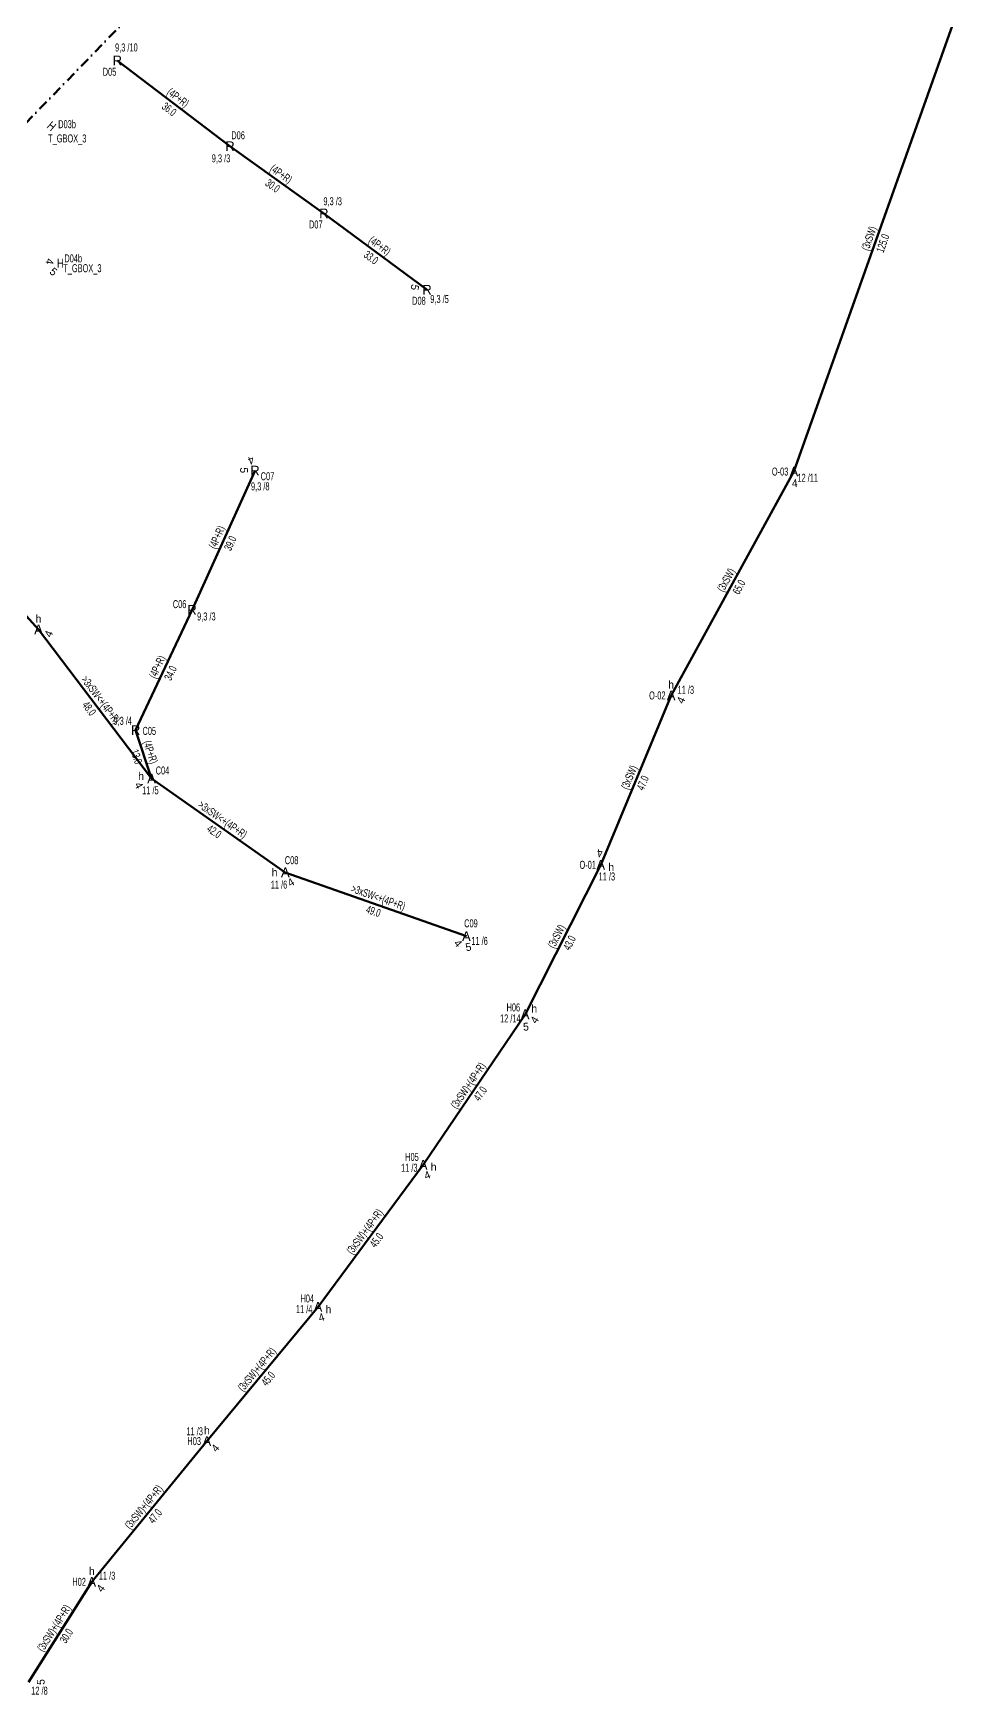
# Model space of a CAD drawing. Header units: millimetres. Extents: x 630449 to 632192, y 4074423 to 4076275.
# Drawn here: x 631759.8 to 631996.5, y 4074736.1 to 4075161.6 of the extents above; entities that cross this region are included whole.
import ezdxf
from ezdxf.enums import TextEntityAlignment as Align

# ---------------------------------------------------------------- set-up
doc = ezdxf.new("R2010")
doc.units = ezdxf.units.MM
doc.linetypes.add('DASHDOT', pattern=[5, 2.5, -1.25, 0, -1.25])
for name, color, linetype, lineweight in [('DIREK_AG_MEVCUT', 120, 'Continuous', 25), ('DIREK_BOX_MEVCUT', 5, 'Continuous', 25), ('DIREK_ENH_MEVCUT', 6, 'Continuous', 25), ('DIREK_OG_MEVCUT', 16, 'Continuous', 25), ('HAT_AG_HAVAI_MEVCUT', 126, 'Continuous', 50), ('HAT_OG_HAVAI_MEVCUT', 48, 'Continuous', 70), ('HAT_OG_HAVAI_SOKULEN', 1, 'Continuous', 70), ('HAT_OG_YERALTI_MEVCUT', 48, 'DASHDOT', 70)]:
    doc.layers.add(name, color=color, linetype=linetype, lineweight=lineweight)
doc.styles.add('Direk', font='B_CAD')
doc.styles.get("Standard").update_dxf_attribs({"font": 'Arial'})

msp = doc.modelspace()

# ---------------------------------------------------------------- linework, layer by layer
at = {"layer": 'HAT_AG_HAVAI_MEVCUT'}
for p, q in [((631810.19, 4075132.689), (631781.342, 4075154.643)), ((631834.223, 4075115.485), (631810.19, 4075132.689)), ((631860.655, 4075095.932), (631834.223, 4075115.485)), ((631800.472, 4075013.952), (631816.601, 4075049.61)), ((631786.039, 4074983.157), (631800.472, 4075013.952)), ((631790.098, 4074970.721), (631786.039, 4074983.157))]:
    msp.add_line(p, q, dxfattribs=at)
at = {"layer": 'HAT_OG_HAVAI_MEVCUT'}
for p, q in [((631996.546, 4075167.563), (631954.5965, 4075049.363388)), ((631954.5965, 4075049.363388), (631923.149, 4074992.026)), ((631905.124, 4074948.646), (631923.149, 4074992.026)), ((631885.764, 4074910.342), (631905.124, 4074948.646)), ((631885.764, 4074910.342), (631859.65, 4074871.797)), ((631859.65, 4074871.797), (631832.731, 4074835.417)), ((631832.731, 4074835.417), (631804.277, 4074801.029)), ((631804.277, 4074801.029), (631774.803, 4074764.98)), ((631774.803, 4074764.98), (631758.586, 4074739.313))]:
    msp.add_line(p, q, dxfattribs=at)
at = {"layer": 'HAT_OG_HAVAI_SOKULEN'}
for p, q in [((631729.929, 4075043.348), (631761.166, 4075008.914)), ((631761.166, 4075008.914), (631790.098, 4074970.721)), ((631790.098, 4074970.721), (631824.365, 4074946.715)), ((631824.365, 4074946.715), (631870.728, 4074930.358))]:
    msp.add_line(p, q, dxfattribs=at)
at = {"layer": 'HAT_OG_YERALTI_MEVCUT', "flags": 128}
msp.add_lwpolyline([(631696.757156, 4075077.105714), (631698.257103, 4075078.770449), (631713.51123, 4075094.599005), (631746.231303, 4075126.572281), (631789.573766, 4075171.198343), (631797.129557, 4075179.247202), (631782.691447, 4075193.213839), (631773.681441, 4075203.6163), (631776.677394, 4075211.016243), (631748.643012, 4075233.769522), (631728.724435, 4075249.943358), (631766.061464, 4075285.267252), (631810.893276, 4075328.600387), (631802.38284, 4075338.823492), (631799.338, 4075336.886)], dxfattribs=at)

# ---------------------------------------------------------------- texts
at = {"layer": 'DIREK_AG_MEVCUT', "width": 0.53}
for s, p in [('9,3 /10', (631783.665724, 4075157.997344)), ('D05', (631779.348904, 4075151.765924)), ('D06', (631812.26866, 4075135.504879)), ('9,3 /3', (631807.899935, 4075129.58674)), ('9,3 /3', (631836.489962, 4075118.600114)), ('D07', (631832.163552, 4075112.65504)), ('D08', (631858.573509, 4075093.118213)), ('9,3 /5', (631863.858791, 4075093.562005)), ('9,3 /8', (631817.9467, 4075045.575124)), ('C07', (631819.789945, 4075048.167561)), ('C06', (631797.292859, 4075015.415921)), ('9,3 /3', (631804.145641, 4075012.260373)), ('9,3 /4', (631782.732955, 4074985.520624)), ('C05', (631789.532406, 4074982.942253))]:
    msp.add_text(s, height=2.05, dxfattribs=at).set_placement(p, align=Align.MIDDLE_CENTER)
at = {"layer": 'DIREK_AG_MEVCUT', "style": 'Direk'}
for p in [(631781.342, 4075154.643), (631810.19, 4075132.689), (631834.223, 4075115.485), (631860.655, 4075095.932), (631816.601, 4075049.61), (631800.472, 4075013.952), (631786.039, 4074983.157)]:
    msp.add_text('R', height=2.5, dxfattribs=at).set_placement(p, align=Align.MIDDLE_CENTER)
at = {"layer": 'DIREK_AG_MEVCUT', "color": 32, "style": 'Direk'}
for s, rotation, p in [('5', 258.254965, (631857.556032, 4075096.542652)), ('4', 200.661579, (631815.613027, 4075052.229906)), ('5', 268.161578, (631813.802441, 4075049.699827))]:
    msp.add_text(s, height=2, rotation=rotation, dxfattribs=at).set_placement(p, align=Align.MIDDLE_CENTER)
at = {"layer": 'DIREK_BOX_MEVCUT', "style": 'Direk', "width": 0.8}
msp.add_text('H', height=2.25, rotation=320.078878, dxfattribs=at).set_placement((631764.506, 4075137.859), align=Align.MIDDLE_CENTER)
at = {"layer": 'DIREK_BOX_MEVCUT', "width": 0.53}
for s, p in [('T_GBOX_3', (631768.523157, 4075134.693156)), ('D03b', (631768.478328, 4075138.333136)), ('D04b', (631770.050025, 4075103.971881)), ('T_GBOX_3', (631772.401384, 4075101.457355))]:
    msp.add_text(s, height=2.05, dxfattribs=at).set_placement(p, align=Align.MIDDLE_CENTER)
at = {"layer": 'DIREK_BOX_MEVCUT', "color": 32, "style": 'Direk'}
for s, rotation, p in [('4', 260.74759, (631764.013429, 4075103.182195)), ('5', 320.74759, (631765.005334, 4075100.563775))]:
    msp.add_text(s, height=2, rotation=rotation, dxfattribs=at).set_placement(p, align=Align.MIDDLE_CENTER)
at = {"layer": 'DIREK_BOX_MEVCUT', "style": 'Direk', "width": 0.8}
msp.add_text('H', height=2.25, dxfattribs=at).set_placement((631766.777, 4075102.732), align=Align.MIDDLE_CENTER)
at = {"layer": 'DIREK_ENH_MEVCUT', "style": 'Direk'}
msp.add_text('A', height=2.5, dxfattribs=at).set_placement((631954.5965, 4075049.363388), align=Align.MIDDLE_CENTER)
at = {"layer": 'DIREK_ENH_MEVCUT', "width": 0.53}
for s, p in [('O-03', (631951.053282, 4075049.363548)), ('12 /11', (631958.130002, 4075047.779697))]:
    msp.add_text(s, height=2.05, dxfattribs=at).set_placement(p, align=Align.MIDDLE_CENTER)
at = {"layer": 'DIREK_ENH_MEVCUT', "color": 32, "style": 'Direk'}
msp.add_text('4', height=2, rotation=364.136131, dxfattribs=at).set_placement((631954.798454, 4075046.396982), align=Align.MIDDLE_CENTER)
at = {"layer": 'DIREK_OG_MEVCUT', "color": 40, "style": 'Direk'}
for p in [(631761.166, 4075011.677158), (631923.149, 4074994.789158), (631787.421614, 4074971.366184), (631907.809795, 4074948.068393), (631821.615, 4074946.728158), (631888.096914, 4074911.811184), (631862.34956, 4074871.28587), (631835.40346, 4074834.781733), (631804.277, 4074803.792158), (631774.803, 4074767.743158)]:
    msp.add_text('h', height=2, dxfattribs=at).set_placement(p, align=Align.MIDDLE_CENTER)
at = {"layer": 'DIREK_OG_MEVCUT', "style": 'Direk'}
for p in [(631761.166, 4075008.914), (631923.149, 4074992.026), (631790.098, 4074970.721), (631905.124, 4074948.646), (631824.365, 4074946.715), (631870.728, 4074930.358), (631885.764, 4074910.342), (631859.65, 4074871.797), (631832.731, 4074835.417), (631804.277, 4074801.029), (631774.803, 4074764.98)]:
    msp.add_text('A', height=2.5, dxfattribs=at).set_placement(p, align=Align.MIDDLE_CENTER)
at = {"layer": 'DIREK_OG_MEVCUT', "color": 32, "style": 'Direk'}
for s, rotation, p in [('4', 426.891354, (631763.761483, 4075007.806922)), ('4', 424.34662, (631925.673003, 4074990.813808)), ('4', 298.376717, (631786.863792, 4074969.009684)), ('4', 184.155073, (631904.921123, 4074951.604751)), ('4', 389.1323, (631825.783251, 4074944.150604)), ('4', 310.567011, (631868.600992, 4074928.537057)), ('5', 370.567011, (631871.241479, 4074927.605485)), ('5', 363.094519, (631885.975722, 4074907.187477)), ('4', 419.534594, (631888.177419, 4074908.922349)), ('4', 381.743411, (631860.697914, 4074869.163843)), ('4', 378.021573, (631833.603697, 4074832.730845)), ('4', 410.562268, (631806.439483, 4074799.25033)), ('4', 414.222304, (631777.074616, 4074763.343003)), ('5', 89.696531, (631761.738646, 4074739.337463))]:
    msp.add_text(s, height=2, rotation=rotation, dxfattribs=at).set_placement(p, align=Align.MIDDLE_CENTER)
at = {"layer": 'DIREK_OG_MEVCUT', "width": 0.53}
for s, p in [('O-02', (631919.616804, 4074992.02552)), ('11 /3', (631926.914793, 4074993.467926)), ('C04', (631792.910358, 4074972.804421)), ('11 /5', (631789.81795, 4074967.736124)), ('C08', (631825.966104, 4074949.827309)), ('O-01', (631901.790552, 4074948.64552)), ('11 /6', (631822.744998, 4074943.565957)), ('11 /3', (631906.69418, 4074945.661707)), ('C09', (631871.892465, 4074933.658609)), ('11 /6', (631874.108917, 4074929.165203)), ('12 /14', (631881.977342, 4074909.298638)), ('H06', (631882.747226, 4074912.116563)), ('11 /3', (631856.106018, 4074871.051115)), ('H05', (631856.793811, 4074873.819915)), ('H04', (631829.974936, 4074837.574339)), ('11 /4', (631829.191427, 4074834.856362)), ('11 /3', (631801.153258, 4074803.555296)), ('H03', (631801.028766, 4074801.043078)), ('H02', (631771.565789, 4074764.993438)), ('11 /3', (631778.717471, 4074766.573033)), ('12 /8', (631761.405947, 4074737.119809))]:
    msp.add_text(s, height=2.05, dxfattribs=at).set_placement(p, align=Align.MIDDLE_CENTER)
at = {"layer": 'HAT_AG_HAVAI_MEVCUT', "lineweight": 30, "width": 0.53}
for rotation, p in [(322.72802, (631796.280759, 4075144.342404)), (324.403055, (631822.701268, 4075124.778162)), (323.507916, (631847.944505, 4075106.391848)), (65.661578, (631807.762042, 4075032.131307)), (64.888454, (631792.485839, 4074998.915225)), (288.076223, (631788.876548, 4074977.20274))]:
    msp.add_text('(4P+R)', height=2.05, rotation=rotation, dxfattribs=at).set_placement(p, align=Align.CENTER)
for s, rotation, p in [('36.0', 322.72802, (631795.251241, 4075142.989596)), ('30.0', 324.403055, (631821.711732, 4075123.395838)), ('33.0', 323.507916, (631846.933495, 4075105.025152)), ('39.0', 65.661578, (631809.310958, 4075031.430693)), ('34.0', 64.888454, (631794.025161, 4074998.193775)), ('13.0', 288.076223, (631787.260452, 4074976.67526))]:
    msp.add_text(s, height=2.05, rotation=rotation, dxfattribs=at).set_placement(p, align=Align.TOP_CENTER)
at = {"layer": 'HAT_OG_HAVAI_MEVCUT', "lineweight": 30, "width": 0.53}
for s, rotation, p in [('(3xSW)', 430.460029, (631974.770203, 4075108.747489, 315977.29825)), ('(3xSW)', 421.256812, (631938.127484, 4075021.103446)), ('(3xSW)', 67.436428, (631913.351564, 4074970.662152)), ('(3xSW)', 63.186586, (631894.685392, 4074929.877424)), ('(3xSW)+(4P+R)', 415.882602, (631872.003293, 4074891.546257)), ('(3xSW)+(4P+R)', 413.500798, (631845.507215, 4074854.11259)), ('(3xSW)+(4P+R)', 410.394291, (631817.849118, 4074818.764876)), ('(3xSW)+(4P+R)', 410.730246, (631788.881952, 4074783.542526)), ('(3xSW)+(4P+R)', 417.714362, (631765.975914, 4074752.600519))]:
    msp.add_text(s, height=2.05, rotation=rotation, dxfattribs=at).set_placement(p, align=Align.CENTER)
for s, rotation, p in [('125.0', 430.460029, (631976.372297, 4075108.178899, 315977.29825)), ('65.0', 421.256812, (631939.618016, 4075020.285942)), ('47.0', 67.436428, (631914.921436, 4074970.009848)), ('43.0', 63.186586, (631896.202608, 4074929.110576)), ('47.0', 415.882602, (631873.410707, 4074890.592743)), ('45.0', 413.500798, (631846.873785, 4074853.10141)), ('45.0', 410.394291, (631819.158882, 4074817.681124)), ('47.0', 410.730246, (631790.198048, 4074782.466474)), ('30.0', 417.714362, (631767.413086, 4074751.692481))]:
    msp.add_text(s, height=2.05, rotation=rotation, dxfattribs=at).set_placement(p, align=Align.TOP_CENTER)
at = {"layer": 'HAT_OG_HAVAI_SOKULEN', "lineweight": 30, "width": 0.53}
for rotation, p in [(307.144694, (631776.309546, 4074990.330755)), (324.986552, (631807.719203, 4074959.414165)), (340.567011, (631847.829299, 4074939.338077))]:
    msp.add_text('>3xSW<+(4P+R)', height=2.05, rotation=rotation, dxfattribs=at).set_placement(p, align=Align.CENTER)
for s, rotation, p in [('48.0', 307.144694, (631774.954454, 4074989.304245)), ('42.0', 324.986552, (631806.743797, 4074958.021835)), ('49.0', 340.567011, (631847.263701, 4074937.734923))]:
    msp.add_text(s, height=2.05, rotation=rotation, dxfattribs=at).set_placement(p, align=Align.TOP_CENTER)

doc.saveas('drawing.dxf')
